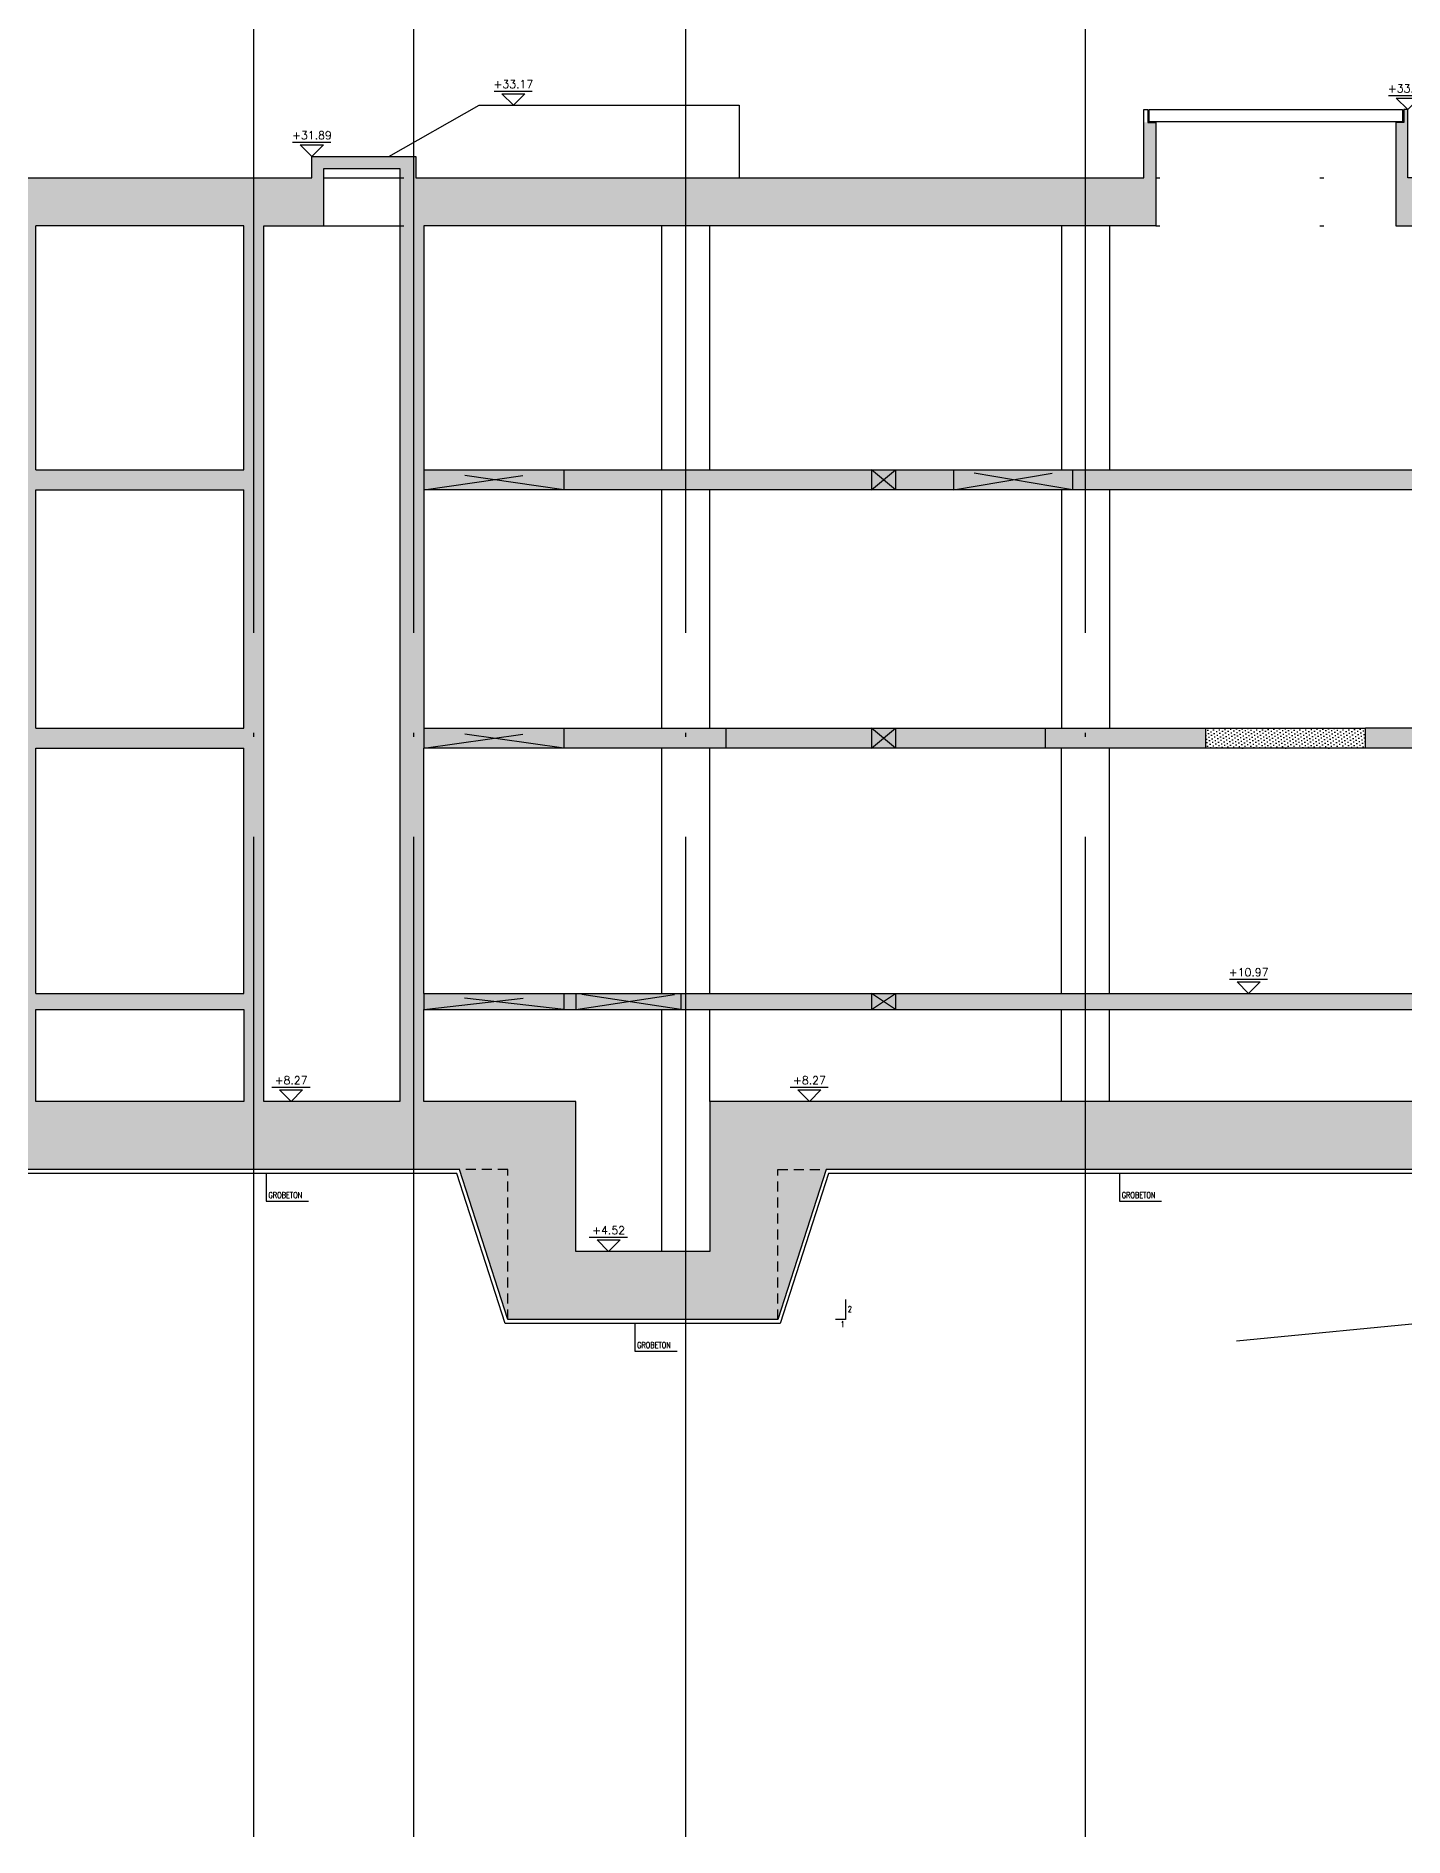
# Model space of a CAD drawing. Header units: millimetres. Extents: x 400382 to 401500, y 4543975 to 4544133.
# Drawn here: x 400723.62 to 400757.84, y 4544012.72 to 4544057.74 of the extents above; entities that cross this region are included whole.
import ezdxf
from ezdxf.enums import TextEntityAlignment as Align

# ---------------------------------------------------------------- set-up
doc = ezdxf.new("R2010")
doc.units = ezdxf.units.MM
for name, pattern in [('AKS', [3, 2.5, -0.25, 0, -0.25]), ('CIZGI', [0.4, 0.25, -0.15]), ('CONTINU', [0]), ('Dot', [4, 0, -4]), ('HIDDEN', [0.375, 0.25, -0.125])]:
    doc.linetypes.add(name, pattern=pattern)
for name, color, linetype in [('aks prota', 2, 'AKS'), ('görünüş prota', 4, 'Continuous'), ('kesik prota', 2, 'CIZGI'), ('kesit prota', 1, 'Continuous'), ('kesit tarama prota', 252, 'Continuous'), ('kot prota', 4, 'Continuous'), ('merdiven prota', 2, 'Continuous'), ('not çizgisi prota', 4, 'Continuous'), ('PRT-CST-rc_level', 6, 'Continuous'), ('PRT-CST-rc_levermark', 4, 'Continuous'), ('st_s_not yazısı', 6, 'Continuous'), ('st_s_not çizgisi', 4, 'CIZGI'), ('st_s_ölçü', 4, 'Continuous')]:
    doc.layers.add(name, color=color, linetype=linetype)
doc.styles.add('NOT', font='romanstw.shx')
doc.styles.add('OLCU', font='romanstw.shx')
doc.dimstyles.new('1-50', dxfattribs={"dimtxt": 10, "dimasz": 4, "dimexe": 4, "dimexo": 8, "dimgap": 4, "dimtad": 1, "dimdec": 1, "dimrnd": 0.05, "dimzin": 9, "dimdsep": 46, "dimtxsty": 'OLCU', "dimblk1": 'OBLIQUE', "dimblk2": 'OBLIQUE', "dimsah": 1, "dimcen": 2, "dimdle": 4, "dimclrd": 4, "dimclre": 4, "dimclrt": 3, "dimadec": 1, "dimazin": 0, "dimtfac": 1, "dimtdec": 1, "dimtix": 1, "dimtmove": 2, "dimatfit": 3, "dimldrblk": 'OBLIQUE', "dimfxl": 1, "dimtvp": 1, "dimtolj": 1, "dimtzin": 1, "dimarcsym": 0})
pattern_1 = [(36, (401120.5221, 4543709.65936), (-0.014547592, 0.087543451), [0, -0.079375])]

# ---------------------------------------------------------------- blocks, each defined once
blk = doc.blocks.new('KOTK5')
at = {"layer": 'PRT-CST-rc_levermark'}
blk.add_line((217, 160), (-213, 160), dxfattribs=at)
blk.add_lwpolyline([(130, 130), (-130, 130), (0, 0)], close=True, dxfattribs=at)
at = {"layer": 'PRT-CST-rc_level', "style": 'OLCU'}
blk.add_attdef('000.00', text='', height=90, dxfattribs=at).set_placement((0, 193), align=Align.CENTER)
blk = doc.blocks.new('_Oblique')
at = {"layer": 'st_s_ölçü', "lineweight": -2}
blk.add_line((-0.5, -0.5), (0.5, 0.5), dxfattribs=at)

msp = doc.modelspace()

# ---------------------------------------------------------------- hatches: boundary and pattern name
at = {"layer": 'kesit tarama prota'}
h = msp.add_hatch(color=256, dxfattribs=at)
h.dxf.hatch_style = 1
h.paths.add_polyline_path([(400808.847, 4544017.599), (400784.582, 4544017.599), (400784.582, 4544019.329), (400830.347, 4544019.329), (400830.347, 4544017.599), (400810.187, 4544017.599), (400810.187, 4544015.049), (400843.788, 4544015.049), (400843.788, 4544017.599), (400843.788, 4544031.109), (400843.762, 4544031.109), (400843.762, 4544033.409), (400844.262, 4544033.409), (400844.262, 4544033.609), (400846.641, 4544033.609), (400846.641, 4544031.109), (400843.788, 4544031.109), (400843.788, 4544029.409), (400863.816, 4544029.409), (400865.026, 4544025.659), (400873.123, 4544025.659), (400873.123, 4544054.199), (400865.021, 4544054.199), (400865.021, 4544056.859), (400862.423, 4544056.859), (400862.423, 4544054.199), (400858.123, 4544054.199), (400858.123, 4544057.369), (400857.823, 4544057.369), (400857.823, 4544052.999), (400862.223, 4544052.999), (400862.223, 4544046.899), (400862.223, 4544046.399), (400862.223, 4544040.439), (400862.223, 4544039.939), (400862.223, 4544031.109), (400846.941, 4544031.109), (400846.941, 4544033.409), (400860.423, 4544033.409), (400860.423, 4544033.809), (400844.062, 4544033.809), (400844.062, 4544033.609), (400843.762, 4544033.609), (400843.762, 4544033.999), (400843.462, 4544033.999), (400843.462, 4544034.169), (400843.162, 4544034.169), (400843.162, 4544034.339), (400842.862, 4544034.339), (400842.862, 4544034.509), (400842.562, 4544034.509), (400842.562, 4544034.679), (400842.262, 4544034.679), (400842.262, 4544034.849), (400841.962, 4544034.849), (400841.962, 4544035.019), (400841.662, 4544035.019), (400841.662, 4544035.189), (400841.362, 4544035.189), (400841.362, 4544035.359), (400841.062, 4544035.359), (400841.062, 4544035.529), (400840.762, 4544035.529), (400840.762, 4544035.699), (400840.462, 4544035.699), (400840.462, 4544035.869), (400840.162, 4544035.869), (400840.162, 4544036.039), (400838.962, 4544036.039), (400838.962, 4544036.209), (400838.662, 4544036.209), (400838.662, 4544036.379), (400838.362, 4544036.379), (400838.362, 4544036.549), (400838.062, 4544036.549), (400838.062, 4544036.719), (400837.762, 4544036.719), (400837.762, 4544036.889), (400837.462, 4544036.889), (400837.462, 4544037.059), (400837.162, 4544037.059), (400837.162, 4544037.229), (400836.862, 4544037.229), (400836.862, 4544037.399), (400836.562, 4544037.399), (400836.562, 4544037.569), (400836.262, 4544037.569), (400836.262, 4544037.739), (400835.962, 4544037.739), (400835.962, 4544037.909), (400835.662, 4544037.909), (400835.662, 4544038.079), (400835.362, 4544038.079), (400835.362, 4544038.249), (400834.162, 4544038.249), (400834.162, 4544038.419), (400833.862, 4544038.419), (400833.862, 4544038.589), (400833.562, 4544038.589), (400833.562, 4544038.759), (400833.262, 4544038.759), (400833.262, 4544038.929), (400832.962, 4544038.929), (400832.962, 4544039.099), (400832.662, 4544039.099), (400832.662, 4544039.269), (400832.362, 4544039.269), (400832.362, 4544039.439), (400832.062, 4544039.439), (400832.062, 4544039.609), (400831.762, 4544039.609), (400831.762, 4544039.779), (400831.462, 4544039.779), (400831.462, 4544039.949), (400831.162, 4544039.949), (400831.162, 4544040.119), (400830.862, 4544040.119), (400830.862, 4544040.289), (400830.562, 4544040.289), (400830.562, 4544040.439), (400815.338, 4544040.439), (400815.338, 4544046.349), (400815.038, 4544046.349), (400815.038, 4544040.439), (400809.038, 4544040.439), (400809.038, 4544046.349), (400808.738, 4544046.349), (400808.738, 4544040.439), (400808.738, 4544040.339), (400808.488, 4544040.339), (400808.488, 4544040.439), (400793.228, 4544040.439), (400793.228, 4544039.939), (400828.012, 4544039.939), (400828.012, 4544038.439), (400832.334, 4544038.439), (400840.353, 4544033.809), (400795.528, 4544033.809), (400795.528, 4544033.409), (400840.841, 4544033.409), (400840.841, 4544031.109), (400820.058, 4544031.109), (400820.058, 4544033.359), (400819.758, 4544033.359), (400819.758, 4544031.109), (400802.758, 4544031.109), (400802.758, 4544033.359), (400802.458, 4544033.359), (400802.458, 4544031.109), (400795.628, 4544031.109), (400795.628, 4544030.109), (400840.725, 4544030.109), (400840.725, 4544025.649), (400795.628, 4544025.649), (400795.628, 4544024.149), (400793.528, 4544024.149), (400793.528, 4544025.649), (400776.217, 4544025.649), (400776.217, 4544025.449), (400775.917, 4544025.449), (400775.917, 4544025.839), (400775.627, 4544025.839), (400775.627, 4544026.009), (400775.337, 4544026.009), (400775.337, 4544026.179), (400775.047, 4544026.179), (400775.047, 4544026.349), (400774.757, 4544026.349), (400774.757, 4544026.519), (400774.467, 4544026.519), (400774.467, 4544026.689), (400774.177, 4544026.689), (400774.177, 4544026.859), (400773.887, 4544026.859), (400773.887, 4544027.029), (400773.597, 4544027.029), (400773.597, 4544027.199), (400773.307, 4544027.199), (400773.307, 4544027.369), (400773.017, 4544027.369), (400773.017, 4544027.539), (400772.727, 4544027.539), (400772.727, 4544027.709), (400772.437, 4544027.709), (400772.437, 4544027.879), (400772.147, 4544027.879), (400772.147, 4544028.049), (400771.857, 4544028.049), (400771.857, 4544028.219), (400771.567, 4544028.219), (400771.567, 4544028.389), (400770.077, 4544028.389), (400770.077, 4544028.559), (400769.787, 4544028.559), (400769.787, 4544028.729), (400769.497, 4544028.729), (400769.497, 4544028.899), (400769.207, 4544028.899), (400769.207, 4544029.069), (400768.917, 4544029.069), (400768.917, 4544029.239), (400768.627, 4544029.239), (400768.627, 4544029.409), (400768.337, 4544029.409), (400768.337, 4544029.579), (400768.047, 4544029.579), (400768.047, 4544029.749), (400767.757, 4544029.749), (400767.757, 4544029.919), (400767.467, 4544029.919), (400767.467, 4544030.089), (400767.177, 4544030.089), (400767.177, 4544030.259), (400766.887, 4544030.259), (400766.887, 4544030.429), (400766.597, 4544030.429), (400766.597, 4544030.599), (400766.307, 4544030.599), (400766.307, 4544030.769), (400766.017, 4544030.769), (400766.017, 4544030.939), (400765.727, 4544030.939), (400765.727, 4544031.109), (400764.237, 4544031.109), (400764.237, 4544031.279), (400763.947, 4544031.279), (400763.947, 4544031.449), (400763.657, 4544031.449), (400763.657, 4544031.619), (400763.367, 4544031.619), (400763.367, 4544031.789), (400763.077, 4544031.789), (400763.077, 4544031.959), (400762.787, 4544031.959), (400762.787, 4544032.129), (400762.497, 4544032.129), (400762.497, 4544032.299), (400762.207, 4544032.299), (400762.207, 4544032.469), (400761.917, 4544032.469), (400761.917, 4544032.639), (400761.627, 4544032.639), (400761.627, 4544032.809), (400761.337, 4544032.809), (400761.337, 4544032.979), (400761.047, 4544032.979), (400761.047, 4544033.149), (400760.757, 4544033.149), (400760.757, 4544033.319), (400760.467, 4544033.319), (400760.467, 4544033.489), (400760.177, 4544033.489), (400760.177, 4544033.659), (400759.887, 4544033.659), (400759.887, 4544033.809), (400733.323, 4544033.809), (400733.323, 4544039.939), (400740.873, 4544039.939), (400740.873, 4544040.439), (400733.323, 4544040.439), (400733.323, 4544046.399), (400769.783, 4544046.399), (400769.783, 4544046.899), (400733.323, 4544046.899), (400733.323, 4544052.999), (400751.63, 4544052.999), (400751.63, 4544055.579), (400751.33, 4544055.579), (400751.33, 4544054.199), (400733.123, 4544054.199), (400733.123, 4544054.729), (400730.523, 4544054.729), (400730.523, 4544054.199), (400722.423, 4544054.199), (400722.423, 4544029.409), (400734.214, 4544029.409), (400735.423, 4544025.659), (400742.173, 4544025.659), (400743.383, 4544029.409), (400759.175, 4544029.409), (400761.855, 4544024.049), (400771.142, 4544024.049), (400771.142, 4544025.649), (400770.077, 4544025.649), (400770.077, 4544028.189), (400771.222, 4544028.189), (400775.617, 4544025.613), (400775.617, 4544024.619), (400774.2, 4544024.619), (400774.2, 4544025.249), (400773.044, 4544025.249), (400773.044, 4544025.649), (400771.142, 4544025.649), (400771.142, 4544024.049), (400771.142, 4544017.599), (400771.142, 4544015.049), (400808.847, 4544015.049)])
h.paths.add_polyline_path([(400782.881, 4544019.529), (400782.881, 4544019.329), (400784.156, 4544019.329), (400784.156, 4544017.599), (400783.067, 4544017.599), (400781.384, 4544017.049), (400779.104, 4544017.049), (400777.421, 4544017.599), (400774.205, 4544017.599), (400774.205, 4544023.749), (400779.647, 4544023.749), (400779.647, 4544025.049), (400792.928, 4544025.049), (400792.928, 4544023.549), (400796.228, 4544023.549), (400796.228, 4544025.049), (400840.725, 4544025.049), (400840.725, 4544017.599), (400837.509, 4544017.599), (400835.826, 4544017.049), (400833.546, 4544017.049), (400831.863, 4544017.599), (400830.774, 4544017.599), (400830.774, 4544019.329), (400832.049, 4544019.329), (400832.049, 4544019.529)], flags=16)
h.paths.add_polyline_path([(400779.047, 4544024.149), (400775.917, 4544024.149), (400775.917, 4544025.249), (400776.417, 4544025.249), (400776.417, 4544025.449), (400779.047, 4544025.449)], flags=16)
h.paths.add_polyline_path([(400769.777, 4544025.649), (400763.555, 4544025.649), (400763.555, 4544030.509), (400763.555, 4544031.109), (400758.368, 4544031.109), (400758.368, 4544033.609), (400759.576, 4544033.609), (400763.555, 4544031.277), (400763.555, 4544031.109), (400763.555, 4544030.509), (400764.773, 4544030.509), (400769.777, 4544027.62)], flags=16)
h.paths.add_polyline_path([(400758.068, 4544031.109), (400740.773, 4544031.109), (400740.473, 4544031.109), (400740.473, 4544027.359), (400737.123, 4544027.359), (400737.123, 4544031.109), (400736.823, 4544031.109), (400733.323, 4544031.109), (400733.323, 4544033.409), (400758.068, 4544033.409)], flags=16)
h.paths.add_polyline_path([(400828.612, 4544038.939), (400828.612, 4544040.239), (400830.245, 4544040.239), (400832.468, 4544038.979), (400832.468, 4544038.939)], flags=16)
h.paths.add_polyline_path([(400834.162, 4544037.961), (400834.162, 4544038.049), (400835.009, 4544038.049), (400838.662, 4544035.979), (400838.662, 4544035.363)], flags=16)
h.paths.add_polyline_path([(400838.962, 4544035.19), (400838.962, 4544035.839), (400839.809, 4544035.839), (400843.462, 4544033.769), (400843.462, 4544031.109), (400841.341, 4544031.109), (400841.341, 4544033.816)], flags=16)
h.paths.add_polyline_path([(400732.723, 4544031.109), (400729.323, 4544031.109), (400729.323, 4544052.999), (400730.823, 4544052.999), (400730.823, 4544054.429), (400732.723, 4544054.429)], flags=16)
h.paths.add_polyline_path([(400728.823, 4544031.109), (400723.623, 4544031.109), (400723.623, 4544033.409), (400728.823, 4544033.409)], flags=16)
h.paths.add_polyline_path([(400728.823, 4544033.809), (400723.623, 4544033.809), (400723.623, 4544039.939), (400728.823, 4544039.939)], flags=16)
h.paths.add_polyline_path([(400728.823, 4544040.439), (400723.623, 4544040.439), (400723.623, 4544046.399), (400728.823, 4544046.399)], flags=16)
h.paths.add_polyline_path([(400728.823, 4544046.899), (400723.623, 4544046.899), (400723.623, 4544052.999), (400728.823, 4544052.999)], flags=16)
h.paths.add_polyline_path([(400862.826, 4544031.109), (400862.826, 4544056.659), (400864.721, 4544056.659), (400864.721, 4544052.999), (400866.226, 4544052.999), (400866.226, 4544031.109)], flags=16)
h.paths.add_polyline_path([(400866.726, 4544027.359), (400866.726, 4544033.409), (400871.923, 4544033.409), (400871.923, 4544031.109), (400871.923, 4544027.359)], flags=16)
h.paths.add_polyline_path([(400866.726, 4544033.809), (400866.726, 4544039.939), (400871.923, 4544039.939), (400871.923, 4544033.809)], flags=16)
h.paths.add_polyline_path([(400866.726, 4544040.439), (400866.726, 4544046.399), (400871.923, 4544046.399), (400871.923, 4544040.439)], flags=16)
h.paths.add_polyline_path([(400866.726, 4544046.899), (400866.726, 4544052.999), (400871.923, 4544052.999), (400871.923, 4544046.899)], flags=16)
h = msp.add_hatch(color=256, dxfattribs=at)
h.dxf.hatch_style = 1
h.paths.add_polyline_path([(400768.418, 4544057.099), (400768.118, 4544057.099), (400768.118, 4544054.199), (400757.93, 4544054.199), (400757.93, 4544055.899), (400757.83, 4544055.899), (400757.83, 4544055.579), (400757.63, 4544055.579), (400757.63, 4544052.999), (400768.418, 4544052.999)])
h = msp.add_hatch(dxfattribs=at)
h.set_pattern_fill('DOTS', color=2, scale=0.05, angle=36)
h.set_pattern_definition(pattern_1)
h.paths.add_polyline_path([(400748.873, 4544040.439), (400740.873, 4544040.439), (400740.873, 4544039.939), (400748.873, 4544039.939)])
h = msp.add_hatch(color=256, dxfattribs=at)
h.dxf.hatch_style = 1
h.paths.add_polyline_path([(400752.873, 4544040.439), (400748.873, 4544040.439), (400748.873, 4544039.939), (400752.873, 4544039.939)])
h = msp.add_hatch(dxfattribs=at)
h.set_pattern_fill('DOTS', color=2, scale=0.05, angle=36)
h.set_pattern_definition(pattern_1)
h.paths.add_polyline_path([(400756.873, 4544040.439), (400752.873, 4544040.439), (400752.873, 4544039.939), (400756.873, 4544039.939)])
h = msp.add_hatch(color=256, dxfattribs=at)
h.dxf.hatch_style = 1
h.paths.add_polyline_path([(400765.85, 4544038.759), (400765.55, 4544038.759), (400765.55, 4544038.929), (400765.25, 4544038.929), (400765.25, 4544039.099), (400764.95, 4544039.099), (400764.95, 4544039.269), (400764.65, 4544039.269), (400764.65, 4544039.439), (400764.35, 4544039.439), (400764.35, 4544039.609), (400764.05, 4544039.609), (400764.05, 4544039.779), (400763.75, 4544039.779), (400763.75, 4544039.949), (400763.45, 4544039.949), (400763.45, 4544040.119), (400763.15, 4544040.119), (400763.15, 4544040.289), (400762.85, 4544040.289), (400762.85, 4544040.439), (400756.873, 4544040.439), (400756.873, 4544039.939), (400760.404, 4544039.939), (400760.404, 4544038.439), (400764.428, 4544038.439), (400778.856, 4544030.109), (400793.528, 4544030.109), (400793.528, 4544033.809), (400793.228, 4544033.809), (400793.228, 4544031.109), (400788.078, 4544031.109), (400788.078, 4544033.809), (400776.35, 4544033.809), (400776.35, 4544033.605), (400776.051, 4544033.605), (400776.051, 4544033.999), (400775.75, 4544033.999), (400775.75, 4544034.169), (400775.45, 4544034.169), (400775.45, 4544034.339), (400775.15, 4544034.339), (400775.15, 4544034.509), (400774.85, 4544034.509), (400774.85, 4544034.679), (400774.55, 4544034.679), (400774.55, 4544034.849), (400774.25, 4544034.849), (400774.25, 4544035.019), (400773.95, 4544035.019), (400773.95, 4544035.189), (400773.65, 4544035.189), (400773.65, 4544035.359), (400773.35, 4544035.359), (400773.35, 4544035.529), (400773.05, 4544035.529), (400773.05, 4544035.699), (400772.75, 4544035.699), (400772.75, 4544035.869), (400772.45, 4544035.869), (400772.45, 4544036.039), (400771.25, 4544036.039), (400771.25, 4544036.209), (400770.95, 4544036.209), (400770.95, 4544036.379), (400770.65, 4544036.379), (400770.65, 4544036.549), (400770.35, 4544036.549), (400770.35, 4544036.719), (400770.05, 4544036.719), (400770.05, 4544036.889), (400769.75, 4544036.889), (400769.75, 4544037.059), (400769.45, 4544037.059), (400769.45, 4544037.229), (400769.15, 4544037.229), (400769.15, 4544037.399), (400768.85, 4544037.399), (400768.85, 4544037.569), (400768.55, 4544037.569), (400768.55, 4544037.739), (400768.25, 4544037.739), (400768.25, 4544037.909), (400767.95, 4544037.909), (400767.95, 4544038.079), (400767.65, 4544038.079), (400767.65, 4544038.249), (400766.45, 4544038.249), (400766.45, 4544038.419), (400766.15, 4544038.419), (400766.15, 4544038.589), (400765.85, 4544038.589)])
h.paths.add_polyline_path([(400764.562, 4544038.939), (400760.902, 4544038.939), (400760.902, 4544040.239), (400762.533, 4544040.239), (400764.562, 4544039.089)], flags=16)
h.paths.add_polyline_path([(400766.45, 4544038.049), (400767.298, 4544038.049), (400770.95, 4544035.979), (400770.95, 4544035.251), (400766.45, 4544037.849)], flags=16)
h.paths.add_polyline_path([(400771.25, 4544035.839), (400772.098, 4544035.839), (400775.751, 4544033.769), (400775.751, 4544032.479), (400771.25, 4544035.078)], flags=16)
h.paths.add_polyline_path([(400776.051, 4544033.405), (400776.55, 4544033.405), (400776.55, 4544033.609), (400778.933, 4544033.609), (400778.933, 4544031.109), (400778.124, 4544031.109), (400776.051, 4544032.306)], flags=16)
h.paths.add_polyline_path([(400779.433, 4544033.409), (400787.778, 4544033.409), (400787.778, 4544031.109), (400779.433, 4544031.109)], flags=16)

# ---------------------------------------------------------------- linework, layer by layer
at = {"layer": 'aks prota', "ltscale": 10}
for p, q in [((400729.073, 4544012.724), (400729.073, 4544060.553)), ((400733.073, 4544012.724), (400733.073, 4544060.553)), ((400739.873, 4544012.724), (400739.873, 4544060.553)), ((400749.873, 4544012.724), (400749.873, 4544060.553))]:
    msp.add_line(p, q, dxfattribs=at)
at = {"layer": 'görünüş prota', "color": 4}
for p, q in [((400739.273, 4544046.899), (400739.273, 4544052.999)), ((400740.473, 4544046.899), (400740.473, 4544052.999)), ((400749.273, 4544052.999), (400749.273, 4544046.899)), ((400750.473, 4544052.999), (400750.473, 4544046.899)), ((400739.273, 4544040.439), (400739.273, 4544046.399)), ((400740.473, 4544040.439), (400740.473, 4544046.399)), ((400749.273, 4544046.399), (400749.273, 4544040.439)), ((400750.473, 4544046.399), (400750.473, 4544040.439)), ((400739.273, 4544033.809), (400739.273, 4544039.939)), ((400740.473, 4544033.809), (400740.473, 4544039.939)), ((400749.273, 4544033.809), (400749.273, 4544039.939)), ((400750.473, 4544033.809), (400750.473, 4544039.939)), ((400739.273, 4544027.359), (400739.273, 4544033.409)), ((400740.473, 4544031.109), (400740.473, 4544033.409)), ((400749.273, 4544031.109), (400749.273, 4544033.409)), ((400750.473, 4544031.109), (400750.473, 4544033.409))]:
    msp.add_line(p, q, dxfattribs=at)
for points in [[(400732.449, 4544054.729), (400734.708, 4544056.009), (400741.208, 4544056.009), (400741.208, 4544054.199)], [(400730.823, 4544054.729), (400732.823, 4544054.729)], [(400730.823, 4544054.199), (400732.823, 4544054.199)], [(400730.823, 4544052.999), (400732.823, 4544052.999)], [(400740.873, 4544040.439), (400748.873, 4544040.439)], [(400752.873, 4544040.439), (400756.873, 4544040.439)], [(400748.873, 4544039.939), (400740.873, 4544039.939)], [(400756.873, 4544039.939), (400752.873, 4544039.939)]]:
    msp.add_lwpolyline(points, dxfattribs=at)
msp.add_lwpolyline([(400751.46, 4544055.899), (400757.8, 4544055.899), (400757.8, 4544055.599), (400751.46, 4544055.599)], close=True, dxfattribs=at)
at = {"layer": 'görünüş prota', "color": 4, "linetype": 'Dot'}
for points in [[(400751.63, 4544054.199), (400757.63, 4544054.199)], [(400751.63, 4544052.999), (400757.63, 4544052.999)]]:
    msp.add_lwpolyline(points, dxfattribs=at)
at = {"layer": 'görünüş prota'}
msp.add_lwpolyline([(400767.761, 4544023.949), (400761.793, 4544023.949), (400759.113, 4544029.309), (400743.445, 4544029.309), (400742.235, 4544025.559), (400735.361, 4544025.559), (400734.152, 4544029.309), (400722.323, 4544029.309), (400722.323, 4544029.409)], dxfattribs=at)
at = {"layer": 'kesik prota'}
for points in [[(400735.423, 4544025.659), (400735.423, 4544029.409), (400734.214, 4544029.409)], [(400742.173, 4544025.659), (400742.173, 4544029.409), (400743.383, 4544029.409)]]:
    msp.add_lwpolyline(points, dxfattribs=at)
at = {"layer": 'kesit prota', "color": 1}
for p, q in [((400723.623, 4544046.899), (400723.623, 4544052.999)), ((400728.823, 4544046.899), (400728.823, 4544052.999)), ((400723.623, 4544046.899), (400728.823, 4544046.899)), ((400723.623, 4544040.439), (400723.623, 4544046.399)), ((400723.623, 4544046.399), (400728.823, 4544046.399)), ((400728.823, 4544040.439), (400728.823, 4544046.399)), ((400723.623, 4544040.439), (400728.823, 4544040.439)), ((400723.623, 4544033.809), (400723.623, 4544039.939)), ((400723.623, 4544039.939), (400728.823, 4544039.939)), ((400728.823, 4544033.809), (400728.823, 4544039.939)), ((400733.323, 4544033.809), (400733.323, 4544039.939)), ((400723.623, 4544033.809), (400728.823, 4544033.809)), ((400723.623, 4544033.409), (400728.823, 4544033.409))]:
    msp.add_line(p, q, dxfattribs=at)
at = {"layer": 'kesit prota'}
for points in [[(400722.423, 4544054.199), (400730.523, 4544054.199), (400730.523, 4544054.729), (400733.123, 4544054.729), (400733.123, 4544054.199), (400751.33, 4544054.199), (400751.33, 4544055.899), (400751.43, 4544055.899), (400751.43, 4544055.579), (400751.63, 4544055.579), (400751.63, 4544052.999), (400733.323, 4544052.999), (400733.323, 4544046.899), (400788.078, 4544046.899), (400788.078, 4544046.399), (400773.695, 4544046.399), (400773.695, 4544046.099), (400769.783, 4544046.099), (400769.783, 4544046.899)], [(400769.783, 4544046.399), (400733.323, 4544046.399), (400733.323, 4544040.439), (400740.873, 4544040.439), (400740.873, 4544039.939), (400733.323, 4544039.939)], [(400752.873, 4544039.939), (400748.873, 4544039.939), (400748.873, 4544040.439), (400752.873, 4544040.439), (400752.873, 4544039.939)], [(400776.051, 4544033.605), (400776.35, 4544033.605), (400776.35, 4544033.809), (400788.078, 4544033.809), (400788.078, 4544031.109), (400793.228, 4544031.109), (400793.228, 4544033.809), (400793.528, 4544033.809), (400793.528, 4544030.109), (400778.856, 4544030.109), (400764.428, 4544038.439), (400760.404, 4544038.439), (400760.404, 4544039.939), (400756.873, 4544039.939), (400756.873, 4544040.439)], [(400733.323, 4544033.809), (400759.887, 4544033.809)], [(400771.142, 4544024.049), (400761.855, 4544024.049), (400759.175, 4544029.409), (400743.383, 4544029.409), (400742.173, 4544025.659), (400735.423, 4544025.659), (400734.214, 4544029.409), (400722.423, 4544029.409)]]:
    msp.add_lwpolyline(points, dxfattribs=at)
at = {"layer": 'kesit prota', "color": 1}
for points in [[(400768.118, 4544054.199), (400757.93, 4544054.199), (400757.93, 4544055.899), (400757.83, 4544055.899), (400757.83, 4544055.579), (400757.63, 4544055.579), (400757.63, 4544052.999), (400768.418, 4544052.999)], [(400729.323, 4544052.999), (400730.823, 4544052.999), (400730.823, 4544054.429), (400732.723, 4544054.429), (400732.723, 4544031.109), (400729.323, 4544031.109), (400729.323, 4544052.999)], [(400728.823, 4544052.999), (400723.623, 4544052.999)], [(400762.85, 4544040.439), (400756.873, 4544040.439)], [(400728.823, 4544033.409), (400728.823, 4544031.109), (400723.623, 4544031.109), (400723.623, 4544033.409)], [(400740.473, 4544027.359), (400737.123, 4544027.359), (400737.123, 4544031.109), (400736.823, 4544031.109), (400736.823, 4544031.109), (400733.323, 4544031.109), (400733.323, 4544033.409), (400758.068, 4544033.409), (400758.068, 4544031.109), (400740.773, 4544031.109), (400740.773, 4544031.109), (400740.473, 4544031.109), (400740.473, 4544027.359)]]:
    msp.add_lwpolyline(points, dxfattribs=at)
at = {"layer": 'merdiven prota', "linetype": 'HIDDEN', "ltscale": 10}
for points in [[(400733.323, 4544046.899), (400733.323, 4544046.399), (400736.823, 4544046.899), (400736.823, 4544046.399), (400733.323, 4544046.899)], [(400745.123, 4544046.399), (400744.523, 4544046.899), (400744.523, 4544046.399), (400745.123, 4544046.899), (400745.123, 4544046.399)], [(400749.549, 4544046.399), (400746.569, 4544046.899), (400746.569, 4544046.399), (400749.549, 4544046.899), (400749.549, 4544046.399)], [(400733.323, 4544040.439), (400733.323, 4544039.939), (400736.823, 4544040.439), (400736.823, 4544039.939), (400733.323, 4544040.439)], [(400745.123, 4544039.939), (400744.523, 4544040.439), (400744.523, 4544039.939), (400745.123, 4544040.439), (400745.123, 4544039.939)], [(400733.323, 4544033.809), (400733.323, 4544033.409), (400736.823, 4544033.809), (400736.823, 4544033.409), (400733.323, 4544033.809)], [(400737.123, 4544033.809), (400737.123, 4544033.409), (400739.748, 4544033.809), (400739.748, 4544033.409), (400737.123, 4544033.809)], [(400745.123, 4544033.409), (400744.523, 4544033.809), (400744.523, 4544033.409), (400745.123, 4544033.809), (400745.123, 4544033.409)]]:
    msp.add_lwpolyline(points, dxfattribs=at)
at = {"layer": 'st_s_not çizgisi', "linetype": 'CONTINU'}
for points in [[(400729.38, 4544029.309), (400729.38, 4544028.614), (400730.437, 4544028.614)], [(400750.719, 4544029.309), (400750.719, 4544028.614), (400751.775, 4544028.614)], [(400738.598, 4544025.559), (400738.598, 4544024.864), (400739.655, 4544024.864)]]:
    msp.add_lwpolyline(points, dxfattribs=at)
at = {"layer": 'st_s_ölçü', "ltscale": 0.1}
msp.add_lwpolyline([(400743.871, 4544026.159), (400743.871, 4544025.659), (400743.621, 4544025.659)], dxfattribs=at)

# ---------------------------------------------------------------- block references
at = {"layer": 'kot prota', "linetype": 'CONTINU', "ltscale": 0.1}
ref = msp.add_blockref('KOTK5', (400735.562, 4544056.009), dxfattribs=dict(at, xscale=-0.002222222222222222, yscale=0.002222222222222222, zscale=0.002222222222222222, rotation=359.9999999999902))
ref.add_attrib('000.00', '+33.17', dxfattribs={"layer": 'PRT-CST-rc_level', "height": 0.2, "style": 'OLCU'}).set_placement((400735.562, 4544056.438), align=Align.CENTER)
ref = msp.add_blockref('KOTK5', (400757.93, 4544055.899), dxfattribs=dict(at, xscale=-0.002222222222222222, yscale=0.002222222222222222, zscale=0.002222222222222222, rotation=359.9999999999902))
ref.add_attrib('000.00', '+33.06', dxfattribs={"layer": 'PRT-CST-rc_level', "height": 0.2, "style": 'OLCU'}).set_placement((400757.93, 4544056.328), align=Align.CENTER)
ref = msp.add_blockref('KOTK5', (400730.523, 4544054.729), dxfattribs=dict(at, xscale=-0.002222222222222222, yscale=0.002222222222222222, zscale=0.002222222222222222, rotation=359.9999999999902))
ref.add_attrib('000.00', '+31.89', dxfattribs={"layer": 'PRT-CST-rc_level', "height": 0.2, "style": 'OLCU'}).set_placement((400730.523, 4544055.158), align=Align.CENTER)
ref = msp.add_blockref('KOTK5', (400753.951, 4544033.809), dxfattribs=dict(at, xscale=-0.002222222222222222, yscale=0.002222222222222222, zscale=0.002222222222222222, rotation=359.9999999999902))
ref.add_attrib('000.00', '+10.97', dxfattribs={"layer": 'PRT-CST-rc_level', "height": 0.2, "style": 'OLCU'}).set_placement((400753.951, 4544034.238), align=Align.CENTER)
ref = msp.add_blockref('KOTK5', (400730.003, 4544031.109), dxfattribs=dict(at, xscale=-0.002222222222222222, yscale=0.002222222222222222, zscale=0.002222222222222222, rotation=359.9999999999902))
ref.add_attrib('000.00', '+8.27', dxfattribs={"layer": 'PRT-CST-rc_level', "height": 0.2, "style": 'OLCU'}).set_placement((400730.003, 4544031.538), align=Align.CENTER)
ref = msp.add_blockref('KOTK5', (400742.966, 4544031.109), dxfattribs=dict(at, xscale=-0.002222222222222222, yscale=0.002222222222222222, zscale=0.002222222222222222, rotation=359.9999999999902))
ref.add_attrib('000.00', '+8.27', dxfattribs={"layer": 'PRT-CST-rc_level', "height": 0.2, "style": 'OLCU'}).set_placement((400742.966, 4544031.538), align=Align.CENTER)
ref = msp.add_blockref('KOTK5', (400737.944, 4544027.359), dxfattribs=dict(at, xscale=-0.002222222222222222, yscale=0.002222222222222222, zscale=0.002222222222222222, rotation=359.9999999999902))
ref.add_attrib('000.00', '+4.52', dxfattribs={"layer": 'PRT-CST-rc_level', "height": 0.2, "style": 'OLCU'}).set_placement((400737.944, 4544027.788), align=Align.CENTER)

# ---------------------------------------------------------------- texts
at = {"layer": 'st_s_not yazısı', "ltscale": 0.05, "style": 'NOT', "width": 0.8}
for p in [(400729.438, 4544028.768), (400750.777, 4544028.768), (400738.656, 4544025.018)]:
    msp.add_text('GROBETON', height=0.15, dxfattribs=at).set_placement(p, align=Align.MIDDLE_LEFT)
for s, p in [('2', (400743.927, 4544025.843)), ('1', (400743.743, 4544025.465))]:
    msp.add_text(s, height=0.15, dxfattribs=at).set_placement(p)

# ---------------------------------------------------------------- leaders
at = {"layer": 'not çizgisi prota'}
for points in [[(400762.093, 4544025.945), (400761.541, 4544026.399), (400760.09, 4544026.399)], [(400762.093, 4544029.08), (400761.541, 4544028.626), (400760.09, 4544028.626)]]:
    msp.add_leader(points, dimstyle='1-50', override={"dimasz": 12, "dimgap": 4, "dimtad": 0}, dxfattribs=at)

doc.saveas('drawing.dxf')
